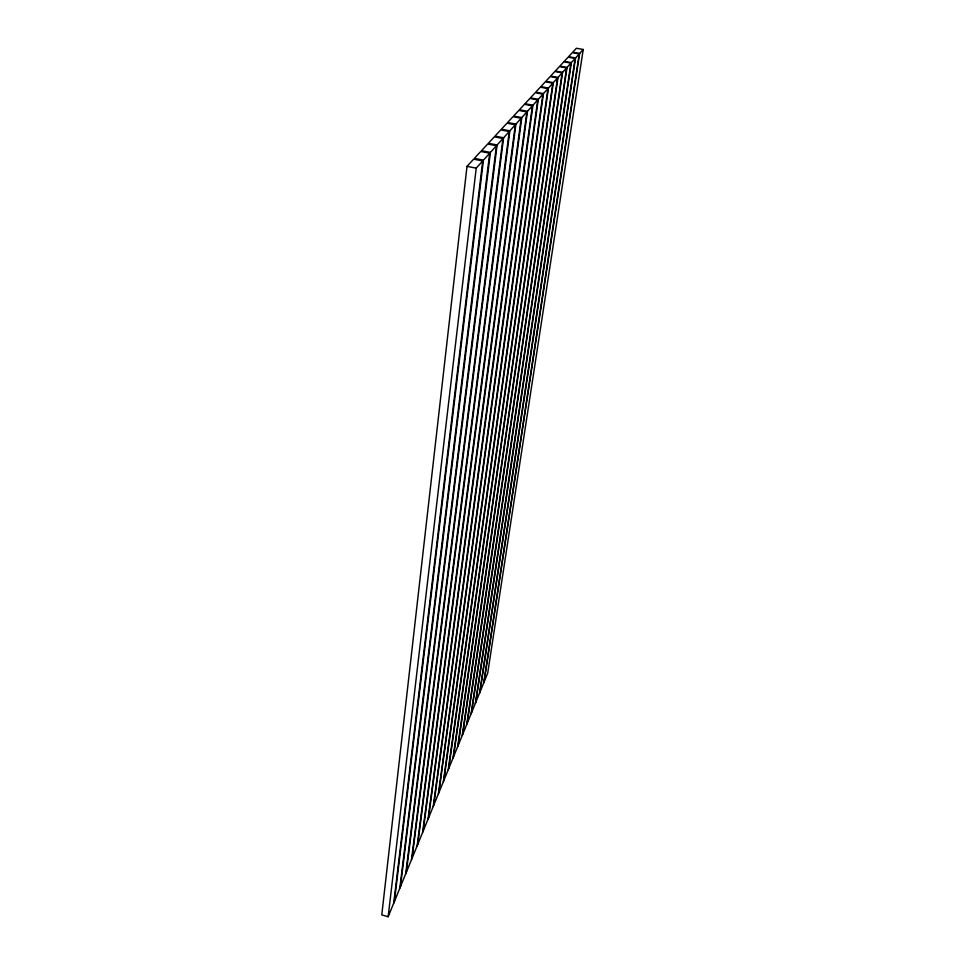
<?xml version="1.0" encoding="UTF-8"?>
<svg xmlns="http://www.w3.org/2000/svg" width="965" height="965" viewBox="0 0 965 965"><rect width="100%" height="100%" fill="white"/><g stroke="black" fill="none" stroke-linecap="round" stroke-linejoin="round"><path stroke-width="1.45" d="M393.744 903.095L482.705 160.95L473.634 159.177L467 166.342L381.778 914.892L388.159 916.75L487.699 673.16L583.222 49.48L576.394 48.25L572.74 52.194L579.651 53.437L583.222 49.48M388.159 916.738L476.215 168.151L482.705 160.95M394.371 901.551L483.429 160.142L489.689 153.206L480.775 151.469L474.382 158.369L483.429 160.142M399.812 888.246L489.689 153.206M400.427 886.739L490.401 152.422L496.432 145.727L487.675 144.026L481.499 150.697L490.401 152.422M405.722 873.759L496.432 145.727M406.325 872.288L497.12 144.967L502.946 138.502L494.321 136.849L488.362 143.278L497.12 144.967M411.5 859.634L502.946 138.502M412.079 858.199L503.597 137.778L509.243 131.53L500.751 129.901L494.997 136.113L503.597 137.778M417.133 845.859L509.243 131.53M417.7 844.459L509.87 130.818L515.322 124.787L506.975 123.194L501.402 129.201L509.87 130.818M422.622 832.409L515.322 124.787M423.189 831.046L515.937 124.099L521.197 118.261L512.982 116.705L507.602 122.519L515.937 124.099M427.99 819.273L521.197 118.261M428.532 817.946L521.8 117.597L526.89 111.94L518.808 110.42L513.597 116.041L521.8 117.597M433.225 806.45L526.89 111.94M433.768 805.148L527.469 111.301L532.403 105.836L524.441 104.329L519.399 109.781L527.469 111.301M438.351 793.93L532.403 105.836M438.87 792.663L532.97 105.209L537.746 99.914L529.906 98.442L525.008 103.713L532.97 105.209M443.345 781.698L537.746 99.914M443.852 780.456L538.289 99.311L542.921 94.172L535.189 92.724L530.448 97.839L538.289 99.311M448.23 769.732L542.921 94.172M448.737 768.514L543.452 93.593L547.939 88.599L540.328 87.188L535.732 92.145L543.452 93.593M453.007 758.044L547.939 88.599M453.502 756.85L548.458 88.044L552.812 83.195L545.309 81.808L540.846 86.633L548.458 88.044M457.687 746.608L552.812 83.195M458.158 745.45L553.307 82.652L557.541 77.96L550.134 76.597L545.804 81.265L553.307 82.652M462.259 735.426L557.541 77.96M462.718 734.293L558.023 77.429L562.137 72.87L554.827 71.531L550.629 76.066L558.023 77.429M466.722 724.486L562.137 72.87M467.181 723.376L562.595 72.351L566.588 67.924L559.386 66.609L555.309 71.012L562.595 72.351M471.101 713.786L566.588 67.924M471.547 712.689L567.046 67.417L570.918 63.123L563.825 61.82L559.857 66.115L567.046 67.417M475.383 703.304L570.918 63.123M475.817 702.243L571.364 62.629L575.14 58.443L568.132 57.176L564.272 61.338L571.364 62.629M479.569 693.051L575.14 58.443M480.003 692.001L575.562 57.972L579.229 53.895L572.317 52.653L568.566 56.706L575.562 57.972M483.682 683.003L579.229 53.895M484.092 681.978L579.651 53.437M467 166.342L476.215 168.151"/></g></svg>
